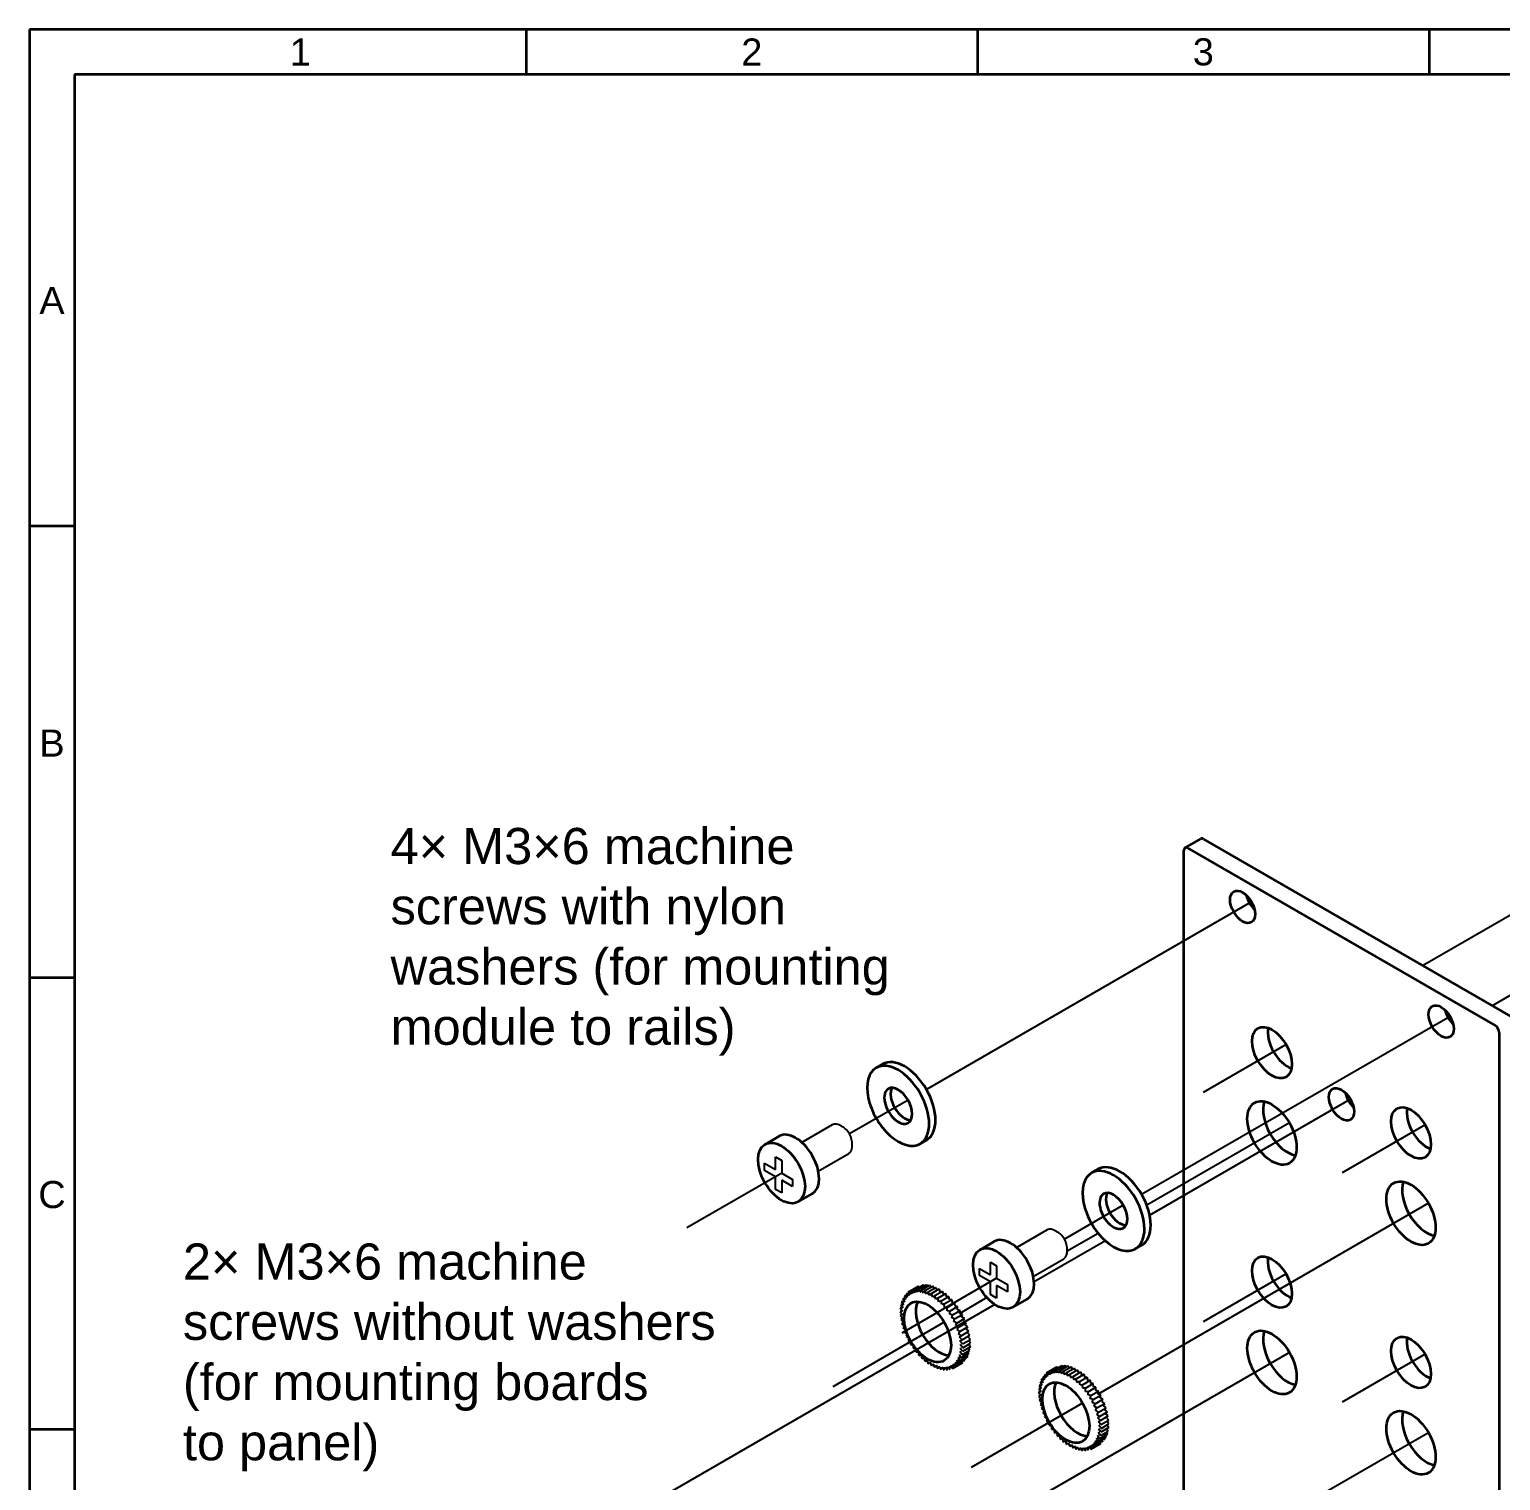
# Model space of a CAD drawing. Header units: millimetres. Extents: x 10 to 410, y 10 to 287.
# Drawn here: x 10 to 172.9, y 126.4 to 287 of the extents above; entities that cross this region are included whole.
import ezdxf

# ---------------------------------------------------------------- set-up
doc = ezdxf.new("R2010")
doc.units = ezdxf.units.MM
for name, color, linetype, lineweight, true_color in [('assembly lines', 14, 'Continuous', 25, 0x800000), ('detail lines', 7, 'Continuous', 25, 0x000000), ('frame', 5, 'Continuous', 35, 0x0000ff), ('holes', 7, 'Continuous', 35, 0x000000), ('notes', 94, 'Continuous', 25, 0x008000), ('outlines', 7, 'Continuous', 35, 0x000000)]:
    doc.layers.add(name, color=color, linetype=linetype, lineweight=lineweight, true_color=true_color)
doc.styles.add('textstyle13', font='')
doc.styles.add('textstyle15', font='')
doc.styles.add('textstyle17', font='')
doc.styles.add('textstyle25', font='')
doc.styles.add('textstyle27', font='')
doc.styles.add('textstyle29', font='')
doc.styles.add('textstyle32', font='')
doc.styles.add('textstyle33', font='')
doc.styles.get('textstyle13').set_extended_font_data('Nimbus Sans L')
doc.styles.get('textstyle15').set_extended_font_data('Nimbus Sans L')
doc.styles.get('textstyle17').set_extended_font_data('Nimbus Sans L')
doc.styles.get('textstyle25').set_extended_font_data('Nimbus Sans L')
doc.styles.get('textstyle27').set_extended_font_data('Nimbus Sans L')
doc.styles.get('textstyle29').set_extended_font_data('Nimbus Sans L')
doc.styles.get('textstyle32').set_extended_font_data('Nimbus Sans L')
doc.styles.get('textstyle33').set_extended_font_data('Nimbus Sans L')

msp = doc.modelspace()

# ---------------------------------------------------------------- linework, layer by layer
at = {"layer": 'assembly lines'}
for p, q in [((186.91, 196.42), (164.28, 183.36)), ((145.33, 190.44), (109.33, 169.66)), ((183.42, 185.52), (171.98, 178.92)), ((167.32, 177.74), (133.17, 158.02)), ((149.16, 174.63), (139.98, 169.33)), ((107.3, 168.48), (100.8, 164.73)), ((156.28, 168.58), (134.06, 155.75)), ((149.53, 165.95), (133.74, 156.83)), ((164.56, 165.74), (155.38, 160.44)), ((93.31, 160.4), (82.8, 154.33)), ((131.14, 156.84), (124.61, 153.07)), ((164.93, 157.06), (128.34, 135.94)), ((128.37, 153.73), (124.92, 151.74)), ((129.15, 152.91), (121.25, 148.36)), ((117.11, 148.75), (106.6, 142.68)), ((149.16, 149.23), (139.98, 143.93)), ((116.92, 145.85), (71.99, 119.92)), ((116.04, 146.62), (113.02, 144.87)), ((111.29, 143.88), (98.96, 136.75)), ((149.53, 140.55), (113.36, 119.67)), ((164.56, 140.34), (155.38, 135.04)), ((126.62, 134.94), (114.28, 127.82)), ((164.93, 131.66), (127.8, 110.23))]:
    msp.add_line(p, q, dxfattribs=at)
at = {"layer": 'detail lines'}
for p, q in [((98.9, 165.75), (95.53, 163.8)), ((91.4, 160.7), (91.4, 161.5)), ((91.4, 161.5), (92.61, 160.8)), ((92.61, 162.2), (93.31, 161.8)), ((92.61, 160.8), (92.61, 162.2)), ((93.31, 161.8), (93.31, 160.4)), ((97.36, 160.62), (100.73, 162.57)), ((92.61, 160), (91.4, 160.7)), ((92.61, 158.6), (92.61, 160)), ((93.31, 160.4), (94.52, 159.7)), ((94.52, 159.7), (94.52, 158.9)), ((93.31, 158.2), (92.61, 158.6)), ((94.52, 158.9), (93.31, 159.6)), ((93.31, 159.6), (93.31, 158.2)), ((122.71, 154.1), (119.33, 152.15)), ((116.42, 150.55), (117.11, 150.15)), ((116.42, 149.15), (116.42, 150.55)), ((117.11, 150.15), (117.11, 148.75)), ((121.17, 148.97), (124.54, 150.91)), ((115.21, 149.05), (115.21, 149.85)), ((115.21, 149.85), (116.42, 149.15)), ((116.42, 148.35), (115.21, 149.05)), ((116.42, 146.95), (116.42, 148.35)), ((117.11, 148.75), (118.33, 148.05)), ((106.89, 146.8), (107.03, 146.39)), ((107.2, 146.63), (106.89, 146.8)), ((107.09, 147.03), (107.2, 146.63)), ((107.4, 146.83), (107.09, 147.03)), ((107.31, 147.23), (108.44, 147.88)), ((107.31, 147.23), (107.4, 146.83)), ((107.62, 146.99), (107.31, 147.23)), ((107.57, 147.38), (107.62, 146.99)), ((107.87, 147.1), (107.57, 147.38)), ((107.85, 147.48), (107.87, 147.1)), ((108.14, 147.18), (107.85, 147.48)), ((108.26, 147.33), (107.95, 147.53)), ((108.16, 147.53), (108.14, 147.18)), ((108.16, 147.53), (109.02, 148.03)), ((108.43, 147.2), (108.16, 147.53)), ((108.18, 147.73), (108.26, 147.33)), ((108.49, 147.49), (108.18, 147.73)), ((108.48, 147.53), (108.43, 147.2)), ((108.44, 147.88), (108.49, 147.49)), ((108.74, 147.6), (108.44, 147.88)), ((108.48, 147.53), (109.35, 148.03)), ((108.74, 147.18), (108.48, 147.53)), ((108.82, 147.49), (108.74, 147.18)), ((108.82, 147.49), (109.68, 147.99)), ((109.06, 147.12), (108.82, 147.49)), ((109.13, 147.91), (109.02, 148.03)), ((109.17, 147.39), (109.06, 147.12)), ((109.17, 147.39), (110.03, 147.89)), ((109.39, 147.01), (109.17, 147.39)), ((109.47, 147.86), (109.35, 148.03)), ((109.53, 147.25), (109.39, 147.01)), ((109.53, 147.25), (110.39, 147.75)), ((109.72, 146.86), (109.53, 147.25)), ((109.82, 147.77), (109.68, 147.99)), ((109.89, 147.07), (109.72, 146.86)), ((109.89, 147.07), (110.75, 147.57)), ((110.06, 146.66), (109.89, 147.07)), ((110.25, 147.51), (110.03, 147.89)), ((110.25, 146.83), (110.06, 146.66)), ((110.25, 146.83), (111.12, 147.33)), ((110.39, 146.43), (110.25, 146.83)), ((110.54, 147.44), (110.39, 147.75)), ((110.61, 146.56), (111.48, 147.06)), ((110.9, 147.21), (110.75, 147.57)), ((110.96, 146.25), (111.83, 146.75)), ((111.26, 146.93), (111.12, 147.33)), ((111.48, 147.06), (111.26, 146.93)), ((111.58, 146.66), (111.48, 147.06)), ((111.83, 146.75), (111.58, 146.66)), ((111.9, 146.36), (111.83, 146.75)), ((117.11, 146.55), (116.42, 146.95)), ((118.33, 147.25), (117.11, 147.95)), ((117.11, 147.95), (117.11, 146.55)), ((118.33, 148.05), (118.33, 147.25)), ((106.69, 145.11), (106.42, 145.07)), ((106.42, 145.07), (106.69, 144.72)), ((106.44, 145.47), (106.69, 145.11)), ((106.72, 145.47), (106.44, 145.47)), ((106.5, 145.85), (106.72, 145.47)), ((106.79, 145.81), (106.5, 145.85)), ((106.59, 146.2), (106.79, 145.81)), ((106.9, 146.12), (106.59, 146.2)), ((106.72, 146.52), (106.9, 146.12)), ((107.03, 146.39), (106.72, 146.52)), ((110.61, 146.56), (110.39, 146.43)), ((110.72, 146.16), (110.61, 146.56)), ((110.96, 146.25), (110.72, 146.16)), ((111.04, 145.86), (110.96, 146.25)), ((111.3, 145.91), (111.04, 145.86)), ((111.3, 145.91), (112.16, 146.41)), ((111.34, 145.52), (111.3, 145.91)), ((111.62, 145.53), (111.34, 145.52)), ((111.62, 145.53), (112.49, 146.03)), ((111.63, 145.16), (111.62, 145.53)), ((111.92, 145.13), (111.63, 145.16)), ((112.16, 146.41), (111.9, 146.36)), ((111.91, 144.78), (111.92, 145.13)), ((111.92, 145.13), (112.79, 145.63)), ((112.21, 146.02), (112.16, 146.41)), ((112.49, 146.03), (112.21, 146.02)), ((112.21, 144.7), (113.07, 145.2)), ((112.5, 145.66), (112.49, 146.03)), ((112.79, 145.63), (112.5, 145.66)), ((112.77, 145.28), (112.79, 145.63)), ((113.07, 145.2), (112.77, 145.28)), ((113.02, 144.87), (113.07, 145.2)), ((106.69, 144.72), (106.44, 144.64)), ((106.44, 144.64), (106.72, 144.31)), ((106.72, 144.31), (106.5, 144.19)), ((106.5, 144.19), (106.79, 143.89)), ((106.79, 143.89), (106.59, 143.73)), ((106.59, 143.73), (106.9, 143.47)), ((106.9, 143.47), (106.72, 143.27)), ((112.21, 144.7), (111.91, 144.78)), ((112.15, 144.37), (112.21, 144.7)), ((112.46, 144.26), (112.15, 144.37)), ((112.38, 143.96), (112.46, 144.26)), ((112.69, 143.8), (112.38, 143.96)), ((112.46, 144.26), (113.33, 144.76)), ((112.58, 143.53), (112.69, 143.8)), ((112.89, 143.33), (112.58, 143.53)), ((112.69, 143.8), (113.56, 144.3)), ((112.89, 143.33), (113.75, 143.83)), ((113.33, 144.76), (113.02, 144.87)), ((113.25, 144.46), (113.33, 144.76)), ((113.56, 144.3), (113.25, 144.46)), ((113.44, 144.03), (113.56, 144.3)), ((113.75, 143.83), (113.44, 144.03)), ((113.61, 143.6), (113.75, 143.83)), ((113.92, 143.37), (113.61, 143.6)), ((106.72, 143.27), (107.03, 143.03)), ((107.03, 143.03), (106.89, 142.8)), ((106.89, 142.8), (107.2, 142.6)), ((107.2, 142.6), (107.09, 142.33)), ((107.09, 142.33), (107.4, 142.17)), ((107.4, 142.17), (107.31, 141.87)), ((107.31, 141.87), (107.62, 141.76)), ((107.62, 141.76), (107.57, 141.43)), ((112.74, 143.1), (112.89, 143.33)), ((113.05, 142.86), (112.74, 143.1)), ((112.88, 142.66), (113.05, 142.86)), ((113.18, 142.4), (112.88, 142.66)), ((112.98, 142.24), (113.18, 142.4)), ((113.28, 141.94), (112.98, 142.24)), ((113.05, 142.86), (113.92, 143.37)), ((113.05, 141.82), (113.28, 141.94)), ((113.33, 141.49), (113.05, 141.82)), ((113.18, 142.4), (114.05, 142.9)), ((113.28, 141.94), (114.14, 142.44)), ((113.33, 141.49), (114.2, 141.99)), ((113.75, 143.16), (113.92, 143.37)), ((114.05, 142.9), (113.75, 143.16)), ((113.85, 142.74), (114.05, 142.9)), ((114.14, 142.44), (113.85, 142.74)), ((113.92, 142.32), (114.14, 142.44)), ((114.2, 141.99), (113.92, 142.32)), ((114.22, 141.57), (113.99, 141.87)), ((107.57, 141.43), (107.87, 141.35)), ((107.87, 141.35), (107.85, 141)), ((107.85, 141), (108.14, 140.97)), ((108.14, 140.97), (108.16, 140.6)), ((108.16, 140.6), (108.43, 140.61)), ((108.43, 140.61), (108.48, 140.22)), ((108.48, 140.22), (108.74, 140.27)), ((108.74, 140.27), (108.82, 139.88)), ((113.18, 139.93), (112.98, 140.32)), ((113.28, 140.28), (113.05, 140.66)), ((113.05, 139.61), (113.92, 140.11)), ((113.35, 141.07), (113.09, 141.41)), ((113.33, 140.66), (113.09, 141.02)), ((114.05, 140.43), (113.18, 139.93)), ((113.28, 140.28), (114.14, 140.78)), ((114.2, 141.16), (113.33, 140.66)), ((113.35, 141.07), (114.22, 141.57)), ((113.75, 139.83), (113.61, 140.24)), ((113.61, 140.24), (113.92, 140.11)), ((113.92, 140.11), (113.75, 140.51)), ((113.75, 140.51), (114.05, 140.43)), ((114.05, 140.43), (113.93, 140.66)), ((114.14, 140.78), (113.99, 141.04)), ((114.2, 141.16), (114.01, 141.44)), ((108.82, 139.88), (109.06, 139.97)), ((109.06, 139.97), (109.17, 139.57)), ((109.17, 139.57), (109.39, 139.7)), ((109.39, 139.7), (109.53, 139.3)), ((109.53, 139.3), (109.72, 139.47)), ((109.72, 139.47), (109.89, 139.07)), ((109.89, 139.07), (110.06, 139.27)), ((110.06, 139.27), (110.25, 138.88)), ((110.25, 138.88), (110.39, 139.12)), ((110.39, 139.12), (110.61, 138.74)), ((110.61, 138.74), (110.72, 139.01)), ((110.72, 139.01), (110.96, 138.64)), ((110.96, 138.64), (111.04, 138.95)), ((111.04, 138.95), (111.3, 138.6)), ((111.3, 138.6), (111.34, 138.93)), ((111.34, 138.93), (111.62, 138.6)), ((111.62, 138.6), (111.63, 138.95)), ((111.63, 138.95), (111.92, 138.65)), ((111.92, 138.65), (111.91, 139.03)), ((111.91, 139.03), (112.21, 138.75)), ((112.21, 138.75), (112.15, 139.14)), ((112.15, 139.14), (112.46, 138.9)), ((112.21, 138.75), (113.33, 139.4)), ((112.46, 138.9), (112.38, 139.3)), ((112.38, 139.3), (112.69, 139.1)), ((112.69, 139.1), (112.58, 139.5)), ((112.58, 139.5), (112.89, 139.33)), ((112.89, 139.33), (112.74, 139.74)), ((112.74, 139.74), (113.05, 139.61)), ((112.79, 139.15), (112.77, 139.53)), ((112.77, 139.53), (113.07, 139.25)), ((113.05, 139.61), (112.88, 140.01)), ((112.88, 140.01), (113.18, 139.93)), ((113.07, 139.25), (113.02, 139.64)), ((113.02, 139.64), (113.33, 139.4)), ((113.33, 139.4), (113.25, 139.8)), ((113.25, 139.8), (113.56, 139.6)), ((113.56, 139.6), (113.44, 140)), ((113.44, 140), (113.75, 139.83)), ((122.64, 138.29), (123.76, 138.94)), ((123.18, 138.54), (123.2, 138.17)), ((123.47, 138.24), (123.18, 138.54)), ((123.59, 138.4), (123.28, 138.6)), ((123.48, 138.6), (123.47, 138.24)), ((123.48, 138.6), (124.35, 139.1)), ((123.76, 138.27), (123.48, 138.6)), ((123.5, 138.79), (123.59, 138.4)), ((123.81, 138.56), (123.5, 138.79)), ((123.76, 138.94), (123.81, 138.56)), ((124.06, 138.67), (123.76, 138.94)), ((123.8, 138.6), (123.76, 138.27)), ((123.8, 138.6), (124.67, 139.1)), ((124.06, 138.25), (123.8, 138.6)), ((124.14, 138.55), (124.06, 138.25)), ((124.14, 138.55), (125.01, 139.05)), ((124.38, 138.18), (124.14, 138.55)), ((124.45, 138.97), (124.35, 139.1)), ((124.49, 138.46), (125.36, 138.96)), ((124.79, 138.93), (124.67, 139.1)), ((124.85, 138.32), (125.72, 138.82)), ((125.15, 138.84), (125.01, 139.05)), ((125.21, 138.13), (126.08, 138.63)), ((125.58, 138.58), (125.36, 138.96)), ((125.87, 138.51), (125.72, 138.82)), ((126.23, 138.28), (126.08, 138.63)), ((121.82, 136.92), (122.05, 136.54)), ((122.12, 136.88), (121.82, 136.92)), ((121.92, 137.27), (122.12, 136.88)), ((122.22, 137.18), (121.92, 137.27)), ((122.05, 137.59), (122.22, 137.18)), ((122.36, 137.46), (122.05, 137.59)), ((122.21, 137.86), (122.36, 137.46)), ((122.52, 137.7), (122.21, 137.86)), ((122.41, 138.1), (122.52, 137.7)), ((122.72, 137.9), (122.41, 138.1)), ((122.64, 138.29), (122.72, 137.9)), ((122.95, 138.06), (122.64, 138.29)), ((122.89, 138.44), (122.95, 138.06)), ((123.2, 138.17), (122.89, 138.44)), ((124.49, 138.46), (124.38, 138.18)), ((124.71, 138.08), (124.49, 138.46)), ((124.85, 138.32), (124.71, 138.08)), ((125.04, 137.92), (124.85, 138.32)), ((125.21, 138.13), (125.04, 137.92)), ((125.38, 137.73), (125.21, 138.13)), ((125.57, 137.9), (125.38, 137.73)), ((125.57, 137.9), (126.44, 138.4)), ((125.71, 137.5), (125.57, 137.9)), ((125.93, 137.63), (125.71, 137.5)), ((125.93, 137.63), (126.8, 138.13)), ((126.04, 137.23), (125.93, 137.63)), ((126.28, 137.32), (126.04, 137.23)), ((126.28, 137.32), (127.15, 137.82)), ((126.36, 136.92), (126.28, 137.32)), ((126.62, 136.97), (126.36, 136.92)), ((126.58, 138), (126.44, 138.4)), ((126.8, 138.13), (126.58, 138)), ((126.62, 136.97), (127.49, 137.47)), ((126.67, 136.59), (126.62, 136.97)), ((126.91, 137.73), (126.8, 138.13)), ((127.15, 137.82), (126.91, 137.73)), ((126.94, 136.6), (127.81, 137.1)), ((127.23, 137.42), (127.15, 137.82)), ((127.49, 137.47), (127.23, 137.42)), ((127.53, 137.09), (127.49, 137.47)), ((127.81, 137.1), (127.53, 137.09)), ((127.82, 136.73), (127.81, 137.1)), ((122.01, 136.17), (121.75, 136.13)), ((121.75, 136.13), (122.01, 135.79)), ((121.77, 136.54), (122.01, 136.17)), ((122.05, 136.54), (121.77, 136.54)), ((122.01, 135.79), (121.77, 135.7)), ((121.77, 135.7), (122.05, 135.38)), ((122.05, 135.38), (121.82, 135.26)), ((121.82, 135.26), (122.12, 134.96)), ((126.94, 136.6), (126.67, 136.59)), ((126.96, 136.23), (126.94, 136.6)), ((127.25, 136.19), (126.96, 136.23)), ((127.23, 135.84), (127.25, 136.19)), ((127.53, 135.77), (127.23, 135.84)), ((127.25, 136.19), (128.11, 136.69)), ((127.48, 135.44), (127.53, 135.77)), ((127.79, 135.32), (127.48, 135.44)), ((127.53, 135.77), (128.4, 136.27)), ((127.7, 135.02), (127.79, 135.32)), ((127.79, 135.32), (128.65, 135.82)), ((128.11, 136.69), (127.82, 136.73)), ((128.01, 134.86), (128.88, 135.36)), ((128.09, 136.34), (128.11, 136.69)), ((128.4, 136.27), (128.09, 136.34)), ((128.34, 135.94), (128.4, 136.27)), ((128.65, 135.82), (128.34, 135.94)), ((128.57, 135.52), (128.65, 135.82)), ((128.88, 135.36), (128.57, 135.52)), ((128.77, 135.1), (128.88, 135.36)), ((122.12, 134.96), (121.92, 134.8)), ((121.92, 134.8), (122.22, 134.53)), ((122.22, 134.53), (122.05, 134.33)), ((122.05, 134.33), (122.36, 134.1)), ((122.36, 134.1), (122.21, 133.86)), ((122.21, 133.86), (122.52, 133.67)), ((122.52, 133.67), (122.41, 133.4)), ((128.01, 134.86), (127.7, 135.02)), ((127.9, 134.59), (128.01, 134.86)), ((128.21, 134.4), (127.9, 134.59)), ((128.07, 134.16), (128.21, 134.4)), ((128.38, 133.93), (128.07, 134.16)), ((128.2, 133.73), (128.38, 133.93)), ((128.51, 133.47), (128.2, 133.73)), ((128.21, 134.4), (129.08, 134.9)), ((128.38, 133.93), (129.24, 134.43)), ((128.51, 133.47), (129.37, 133.97)), ((129.08, 134.9), (128.77, 135.1)), ((128.93, 134.66), (129.08, 134.9)), ((129.24, 134.43), (128.93, 134.66)), ((129.07, 134.23), (129.24, 134.43)), ((129.37, 133.97), (129.07, 134.23)), ((129.17, 133.8), (129.37, 133.97)), ((129.47, 133.51), (129.17, 133.8)), ((122.41, 133.4), (122.72, 133.24)), ((122.72, 133.24), (122.64, 132.94)), ((122.64, 132.94), (122.95, 132.82)), ((122.95, 132.82), (122.89, 132.5)), ((122.89, 132.5), (123.2, 132.42)), ((123.2, 132.42), (123.18, 132.07)), ((123.18, 132.07), (123.47, 132.04)), ((123.47, 132.04), (123.48, 131.67)), ((128.31, 133.3), (128.51, 133.47)), ((128.6, 133.01), (128.31, 133.3)), ((128.38, 132.88), (128.6, 133.01)), ((128.66, 132.56), (128.38, 132.88)), ((128.68, 132.13), (128.41, 132.48)), ((128.66, 131.72), (128.41, 132.09)), ((128.6, 133.01), (129.47, 133.51)), ((128.66, 132.56), (129.52, 133.06)), ((129.52, 132.22), (128.66, 131.72)), ((128.68, 132.13), (129.54, 132.63)), ((129.24, 133.38), (129.47, 133.51)), ((129.52, 133.06), (129.24, 133.38)), ((129.54, 132.63), (129.31, 132.94)), ((129.47, 131.84), (129.31, 132.1)), ((129.52, 132.22), (129.33, 132.51)), ((123.48, 131.67), (123.76, 131.67)), ((123.76, 131.67), (123.8, 131.29)), ((123.8, 131.29), (124.06, 131.34)), ((124.06, 131.34), (124.14, 130.95)), ((124.14, 130.95), (124.38, 131.04)), ((124.38, 131.04), (124.49, 130.63)), ((124.49, 130.63), (124.71, 130.77)), ((124.71, 130.77), (124.85, 130.36)), ((124.85, 130.36), (125.04, 130.53)), ((125.04, 130.53), (125.21, 130.13)), ((125.21, 130.13), (125.38, 130.34)), ((125.38, 130.34), (125.57, 129.94)), ((127.53, 129.82), (128.65, 130.47)), ((127.79, 129.97), (127.7, 130.37)), ((127.7, 130.37), (128.01, 130.16)), ((128.01, 130.16), (127.9, 130.56)), ((127.9, 130.56), (128.21, 130.4)), ((128.21, 130.4), (128.07, 130.8)), ((128.07, 130.8), (128.38, 130.68)), ((128.11, 130.22), (128.09, 130.59)), ((128.09, 130.59), (128.4, 130.32)), ((128.38, 130.68), (128.2, 131.08)), ((128.2, 131.08), (128.51, 130.99)), ((128.51, 130.99), (128.31, 131.39)), ((128.4, 130.32), (128.34, 130.71)), ((128.34, 130.71), (128.65, 130.47)), ((128.6, 131.34), (128.38, 131.73)), ((128.38, 130.68), (129.24, 131.18)), ((129.37, 131.49), (128.51, 130.99)), ((128.65, 130.47), (128.57, 130.87)), ((128.57, 130.87), (128.88, 130.66)), ((128.6, 131.34), (129.47, 131.84)), ((128.88, 130.66), (128.77, 131.06)), ((128.77, 131.06), (129.08, 130.9)), ((129.08, 130.9), (128.93, 131.3)), ((128.93, 131.3), (129.24, 131.18)), ((129.24, 131.18), (129.07, 131.58)), ((129.07, 131.58), (129.37, 131.49)), ((129.37, 131.49), (129.26, 131.72)), ((125.57, 129.94), (125.71, 130.19)), ((125.71, 130.19), (125.93, 129.8)), ((125.93, 129.8), (126.04, 130.08)), ((126.04, 130.08), (126.28, 129.71)), ((126.28, 129.71), (126.36, 130.01)), ((126.36, 130.01), (126.62, 129.66)), ((126.62, 129.66), (126.67, 129.99)), ((126.67, 129.99), (126.94, 129.67)), ((126.94, 129.67), (126.96, 130.02)), ((126.96, 130.02), (127.25, 129.72)), ((127.25, 129.72), (127.23, 130.09)), ((127.23, 130.09), (127.53, 129.82)), ((127.53, 129.82), (127.48, 130.21)), ((127.48, 130.21), (127.79, 129.97))]:
    msp.add_line(p, q, dxfattribs=at)
for centre, major_axis, start_param, end_param in [((99.82, 164.16), (-0.92, 1.59), 5.403174, 0), ((100.05, 164.3), (-0.75, 1.3), 3.822504, 5.602278), ((99.82, 164.16), (-0.92, 1.59), 3.141593, 4.021609), ((123.62, 152.51), (-0.92, 1.59), 5.403174, 0), ((123.86, 152.64), (-0.75, 1.3), 3.822504, 5.602278), ((123.62, 152.51), (-0.92, 1.59), 3.141593, 4.021609)]:
    msp.add_ellipse(centre, major_axis=major_axis, ratio=0.57735, start_param=start_param, end_param=end_param, dxfattribs=at)
at = {"layer": 'frame'}
for p, q in [((10, 287), (10, 10)), ((410, 287), (10, 287)), ((65, 287), (65, 282)), ((115, 287), (115, 282)), ((165, 287), (165, 282)), ((15, 282), (15, 15)), ((405, 282), (15, 282)), ((15, 232), (10, 232)), ((15, 182), (10, 182)), ((15, 132), (10, 132))]:
    msp.add_line(p, q, dxfattribs=at)
at = {"layer": 'holes'}
for centre, major_axis in [((144.35, 189.87), (-0.98, 1.7)), ((166.34, 177.17), (-0.98, 1.7)), ((147.6, 173.73), (-1.56, 2.7)), ((155.3, 168.01), (-0.98, 1.7)), ((147.6, 164.84), (-1.93, 3.34)), ((163, 164.84), (-1.56, 2.7)), ((163, 155.95), (-1.93, 3.34)), ((147.6, 148.33), (-1.56, 2.7)), ((147.6, 139.44), (-1.93, 3.34)), ((163, 139.44), (-1.56, 2.7)), ((163, 130.55), (-1.93, 3.34))]:
    msp.add_ellipse(centre, major_axis=major_axis, ratio=0.57735, dxfattribs=at)
for centre, major_axis, start_param, end_param in [((146.08, 190.87), (-0.98, 1.7), 1.084048, 2.057544), ((168.08, 178.17), (-0.98, 1.7), 1.084048, 2.057544), ((149.34, 174.73), (-1.56, 2.7), 0.587856, 2.553737), ((149.34, 165.84), (-1.93, 3.34), 0.465583, 2.676009), ((157.03, 169.01), (-0.98, 1.7), 1.084048, 2.057544), ((164.73, 165.84), (-1.56, 2.7), 0.587856, 2.553737), ((164.73, 156.95), (-1.93, 3.34), 0.465583, 2.676009), ((149.34, 149.33), (-1.56, 2.7), 0.587856, 2.553737), ((149.34, 140.44), (-1.93, 3.34), 0.465583, 2.676009), ((164.73, 140.44), (-1.56, 2.7), 0.587856, 2.553737), ((164.73, 131.55), (-1.93, 3.34), 0.465583, 2.676009)]:
    msp.add_ellipse(centre, major_axis=major_axis, ratio=0.57735, start_param=start_param, end_param=end_param, dxfattribs=at)
at = {"layer": 'outlines'}
for p, q in [((137.98, 196.4), (139.71, 197.4)), ((140.02, 197.37), (174.05, 177.72)), ((137.85, 68.62), (137.85, 196.12)), ((138.28, 196.37), (172.32, 176.72)), ((172.75, 175.97), (172.75, 48.47)), ((103.78, 172.05), (104.48, 172.46)), ((91.46, 163.58), (93.02, 164.48)), ((108.63, 163.65), (109.33, 164.06)), ((127.62, 160.41), (128.32, 160.82)), ((95.13, 157.21), (96.69, 158.11)), ((115.27, 151.92), (116.82, 152.82)), ((132.47, 152.01), (133.17, 152.42)), ((118.94, 145.56), (120.5, 146.46))]:
    msp.add_line(p, q, dxfattribs=at)
for centre, major_axis, start_param, end_param in [((140.02, 196.87), (-0.306, 0.53), 5.497787, 0), ((138.28, 195.87), (-0.306, 0.53), 5.497787, 0.785398), ((172.32, 176.22), (-0.306, 0.53), 3.926991, 5.497787), ((106.21, 167.85), (-2.43, 4.2), 3.141593, 0), ((106.91, 168.26), (-2.43, 4.2), 3.141593, 0), ((106.21, 167.85), (-2.43, 4.2), 0, 3.141593), ((106.21, 167.85), (-1.09, 1.89), 0, 3.141593), ((106.21, 167.85), (-1.09, 1.89), 3.141593, 0), ((106.91, 168.26), (-1.09, 1.89), 0.327602, 2.813991), ((94.85, 161.3), (-1.84, 3.18), 3.141593, 0), ((130.75, 156.62), (-2.43, 4.2), 3.141593, 0), ((130.05, 156.21), (-2.43, 4.2), 0, 3.141593), ((130.05, 156.21), (-2.43, 4.2), 3.141593, 0), ((130.05, 156.21), (-1.09, 1.89), 0, 3.141593), ((130.05, 156.21), (-1.09, 1.89), 3.141593, 0), ((130.75, 156.62), (-1.09, 1.89), 0.327602, 2.813991), ((118.66, 149.64), (-1.84, 3.18), 3.141593, 0), ((110.75, 143.57), (-1.84, 3.18), 0.361367, 2.780226), ((126.08, 134.63), (-1.84, 3.18), 0.361367, 2.780226)]:
    msp.add_ellipse(centre, major_axis=major_axis, ratio=0.57735, start_param=start_param, end_param=end_param, dxfattribs=at)
for centre in [(93.29, 160.4), (117.1, 148.74), (109.46, 142.82), (124.78, 133.88)]:
    msp.add_ellipse(centre, major_axis=(-1.84, 3.18), ratio=0.57735, dxfattribs=at)

# ---------------------------------------------------------------- texts
at = {"layer": 'frame', "char_height": 3, "attachment_point": 5}
for s, insert, style in [('1', (40, 284.5), 'textstyle17'), ('2', (90, 284.5), 'textstyle15'), ('3', (140, 284.5), 'textstyle13'), ('A', (12.5, 257), 'textstyle29'), ('B', (12.5, 208), 'textstyle27'), ('C', (12.5, 158), 'textstyle25')]:
    msp.add_mtext(s, dxfattribs=dict(at, insert=insert, style=style))
at = {"layer": 'notes', "char_height": 4, "attachment_point": 4}
for s, insert, style in [('4× M3×6 machine\\Pscrews with nylon\\Pwashers (for mounting\\Pmodule to rails)', (50, 186), 'textstyle32'), ('2× M3×6 machine\\Pscrews without washers\\P(for mounting boards\\Pto panel)', (27, 140), 'textstyle33')]:
    msp.add_mtext(s, dxfattribs=dict(at, insert=insert, style=style))

doc.saveas('drawing.dxf')
